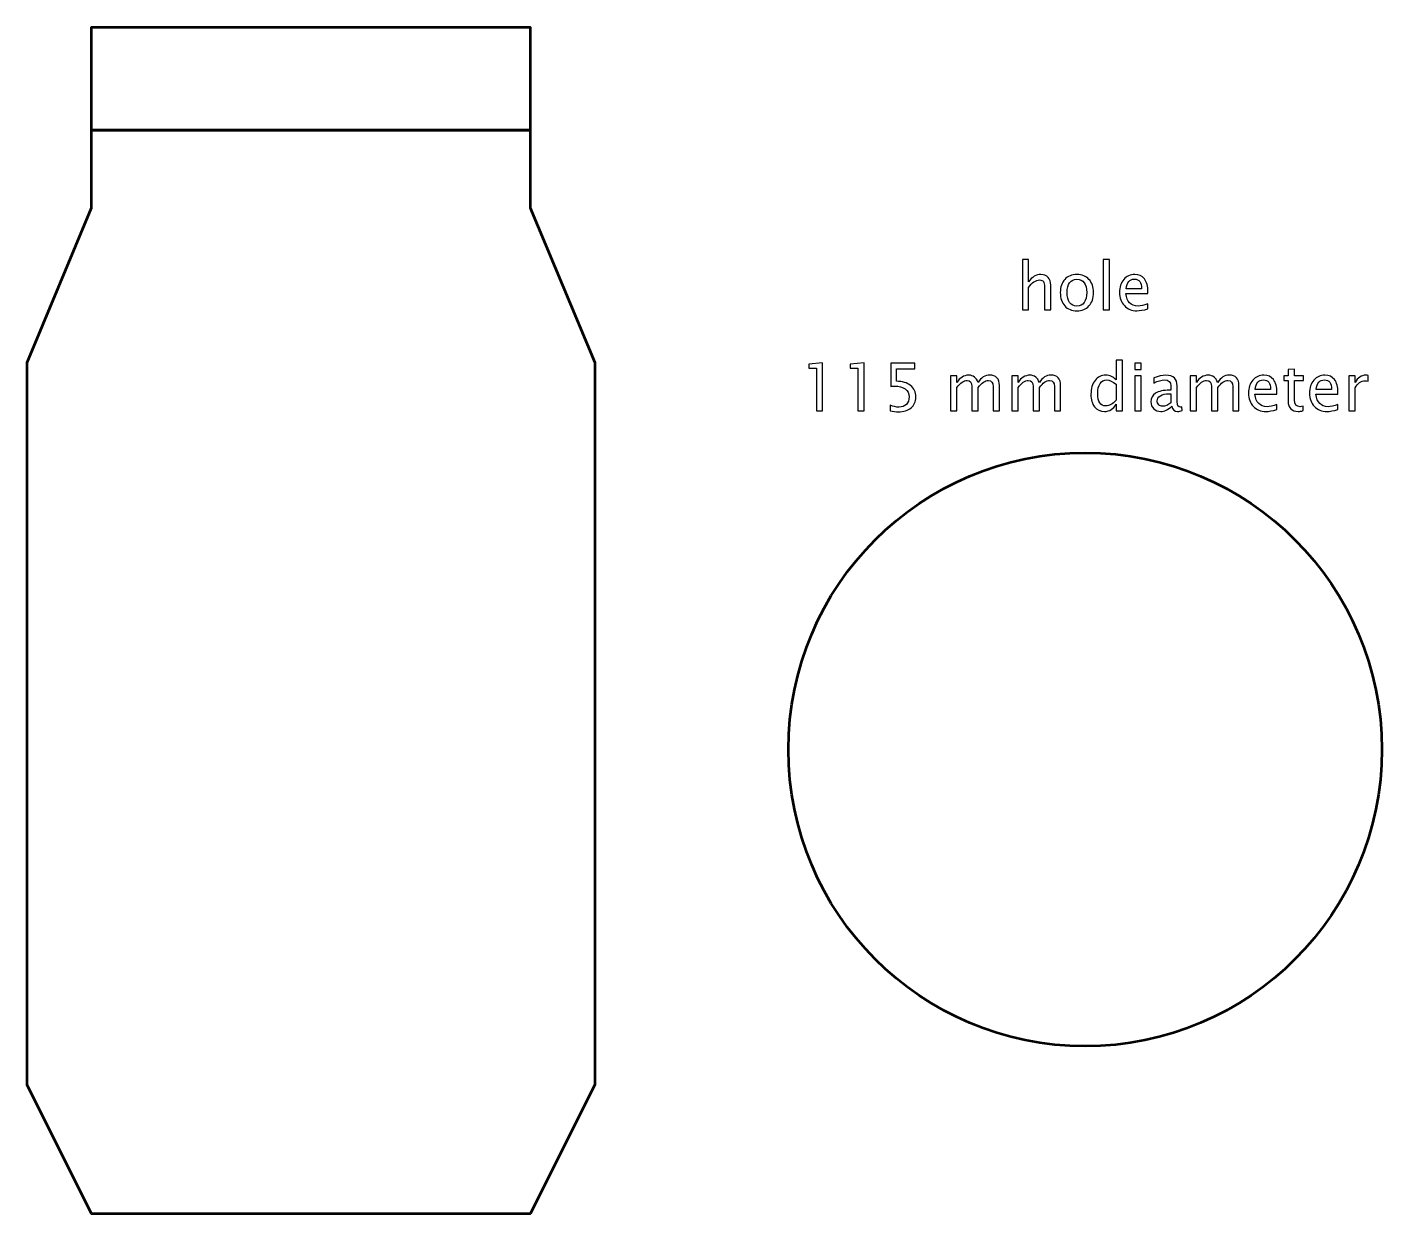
# Model space of a CAD drawing. Header units: centimetres. Extents: x -23.8 to 24.1, y -15 to 28.7.
# Drawn here: x -5.5 to 20.75, y -15 to 8 of the extents above; entities that cross this region are included whole.
import ezdxf

# ---------------------------------------------------------------- set-up
doc = ezdxf.new("R2010")
doc.units = ezdxf.units.CM
doc.header["$MEASUREMENT"] = 0
doc.layers.add('Layer 1', color=7, linetype='Continuous')

msp = doc.modelspace()

# ---------------------------------------------------------------- linework, layer by layer
at = {"layer": 'Layer 1', "lineweight": 53}
msp.add_ellipse((15, -6), major_axis=(0, 5.75), ratio=1, dxfattribs=at)
for points, knots in [([(0, 6), (0, 6), (4.25, 6), (4.25, 6), (4.25, 6), (4.25, 6), (4.25, 8), (4.25, 8), (4.25, 8), (4.25, 8), (0, 8), (0, 8), (0, 8), (0, 8), (-4.25, 8), (-4.25, 8), (-4.25, 8), (-4.25, 8), (-4.25, 6), (-4.25, 6), (-4.25, 6), (-4.25, 6), (0, 6), (0, 6)], [0, 0, 0, 0, 0.14285714, 0.14285714, 0.14285714, 0.14285714, 0.28571429, 0.28571429, 0.28571429, 0.28571429, 0.42857143, 0.42857143, 0.42857143, 0.42857143, 0.57142857, 0.57142857, 0.57142857, 0.57142857, 0.71428571, 0.71428571, 0.71428571, 0.71428571, 1, 1, 1, 1]), ([(0, -15), (0, -15), (4.25, -15), (4.25, -15), (4.25, -15), (4.25, -15), (5.5, -12.5), (5.5, -12.5), (5.5, -12.5), (5.5, -12.5), (5.5, 1.5), (5.5, 1.5), (5.5, 1.5), (5.5, 1.5), (4.25, 4.5), (4.25, 4.5), (4.25, 4.5), (4.25, 4.5), (4.25, 6), (4.25, 6), (4.25, 6), (4.25, 6), (0, 6), (0, 6), (0, 6), (0, 6), (-4.25, 6), (-4.25, 6), (-4.25, 6), (-4.25, 6), (-4.25, 4.5), (-4.25, 4.5), (-4.25, 4.5), (-4.25, 4.5), (-5.5, 1.5), (-5.5, 1.5), (-5.5, 1.5), (-5.5, 1.5), (-5.5, -12.5), (-5.5, -12.5), (-5.5, -12.5), (-5.5, -12.5), (-4.25, -15), (-4.25, -15), (-4.25, -15), (-4.25, -15), (0, -15), (0, -15)], [0, 0, 0, 0, 0.07692308, 0.07692308, 0.07692308, 0.07692308, 0.15384615, 0.15384615, 0.15384615, 0.15384615, 0.23076923, 0.23076923, 0.23076923, 0.23076923, 0.30769231, 0.30769231, 0.30769231, 0.30769231, 0.38461538, 0.38461538, 0.38461538, 0.38461538, 0.46153846, 0.46153846, 0.46153846, 0.46153846, 0.53846154, 0.53846154, 0.53846154, 0.53846154, 0.61538462, 0.61538462, 0.61538462, 0.61538462, 0.69230769, 0.69230769, 0.69230769, 0.69230769, 0.76923077, 0.76923077, 0.76923077, 0.76923077, 0.84615385, 0.84615385, 0.84615385, 0.84615385, 1, 1, 1, 1])]:
    msp.add_open_spline(points, degree=3, knots=knots, dxfattribs=at)
at = {"layer": 'Layer 1'}
for points, knots in [([(13.78366, 2.51803), (13.78366, 2.51803), (13.78366, 3.4972), (13.78366, 3.4972), (13.78366, 3.4972), (13.78366, 3.4972), (13.90558, 3.4972), (13.90558, 3.4972), (13.90558, 3.4972), (13.90558, 3.4972), (13.90558, 3.06392), (13.90558, 3.06392), (13.90558, 3.06392), (13.97014, 3.15811), (14.0493, 3.2051), (14.14286, 3.2051), (14.14286, 3.2051), (14.2017, 3.2051), (14.24848, 3.18669), (14.28298, 3.14964), (14.28298, 3.14964), (14.31748, 3.11281), (14.33484, 3.06307), (14.33484, 3.00084), (14.33484, 3.00084), (14.33484, 3.00084), (14.33484, 2.51803), (14.33484, 2.51803), (14.33484, 2.51803), (14.33484, 2.51803), (14.21292, 2.51803), (14.21292, 2.51803), (14.21292, 2.51803), (14.21292, 2.51803), (14.21292, 2.96105), (14.21292, 2.96105), (14.21292, 2.96105), (14.21292, 3.011), (14.20551, 3.04656), (14.19091, 3.06773), (14.19091, 3.06773), (14.17609, 3.08911), (14.15175, 3.09969), (14.11767, 3.09969), (14.11767, 3.09969), (14.04274, 3.09969), (13.97204, 3.0508), (13.90558, 2.95301), (13.90558, 2.95301), (13.90558, 2.95301), (13.90558, 2.51803), (13.90558, 2.51803), (13.90558, 2.51803), (13.90558, 2.51803), (13.78366, 2.51803), (13.78366, 2.51803)], [0, 0, 0, 0, 0.06666667, 0.06666667, 0.06666667, 0.06666667, 0.13333333, 0.13333333, 0.13333333, 0.13333333, 0.2, 0.2, 0.2, 0.2, 0.26666667, 0.26666667, 0.26666667, 0.26666667, 0.33333333, 0.33333333, 0.33333333, 0.33333333, 0.4, 0.4, 0.4, 0.4, 0.46666667, 0.46666667, 0.46666667, 0.46666667, 0.53333333, 0.53333333, 0.53333333, 0.53333333, 0.6, 0.6, 0.6, 0.6, 0.66666667, 0.66666667, 0.66666667, 0.66666667, 0.73333333, 0.73333333, 0.73333333, 0.73333333, 0.8, 0.8, 0.8, 0.8, 0.86666667, 0.86666667, 0.86666667, 0.86666667, 1, 1, 1, 1]), ([(15.35211, 2.51803), (15.35211, 2.51803), (15.35211, 3.4972), (15.35211, 3.4972), (15.35211, 3.4972), (15.35211, 3.4972), (15.47403, 3.4972), (15.47403, 3.4972), (15.47403, 3.4972), (15.47403, 3.4972), (15.47403, 2.51803), (15.47403, 2.51803), (15.47403, 2.51803), (15.47403, 2.51803), (15.35211, 2.51803), (15.35211, 2.51803)], [0, 0, 0, 0, 0.2, 0.2, 0.2, 0.2, 0.4, 0.4, 0.4, 0.4, 0.6, 0.6, 0.6, 0.6, 1, 1, 1, 1]), ([(14.83988, 2.50279), (14.74103, 2.50279), (14.66272, 2.53433), (14.60514, 2.59741), (14.60514, 2.59741), (14.54736, 2.66048), (14.51857, 2.74621), (14.51857, 2.85437), (14.51857, 2.85437), (14.51857, 2.96232), (14.54736, 3.04783), (14.60514, 3.1107), (14.60514, 3.1107), (14.66272, 3.17356), (14.74103, 3.2051), (14.83988, 3.2051), (14.83988, 3.2051), (14.93873, 3.2051), (15.01705, 3.17356), (15.07462, 3.1107), (15.07462, 3.1107), (15.1324, 3.04783), (15.16119, 2.96232), (15.16119, 2.85437), (15.16119, 2.85437), (15.16119, 2.74621), (15.1324, 2.66048), (15.07462, 2.59741), (15.07462, 2.59741), (15.01705, 2.53433), (14.93873, 2.50279), (14.83988, 2.50279)], [0, 0, 0, 0, 0.11111111, 0.11111111, 0.11111111, 0.11111111, 0.22222222, 0.22222222, 0.22222222, 0.22222222, 0.33333333, 0.33333333, 0.33333333, 0.33333333, 0.44444444, 0.44444444, 0.44444444, 0.44444444, 0.55555556, 0.55555556, 0.55555556, 0.55555556, 0.66666667, 0.66666667, 0.66666667, 0.66666667, 0.77777778, 0.77777778, 0.77777778, 0.77777778, 1, 1, 1, 1]), ([(16.21317, 2.53962), (16.13126, 2.51507), (16.06119, 2.50279), (16.00277, 2.50279), (16.00277, 2.50279), (15.90308, 2.50279), (15.82201, 2.53581), (15.75957, 2.60164), (15.75957, 2.60164), (15.69713, 2.66747), (15.6658, 2.75277), (15.6658, 2.85776), (15.6658, 2.85776), (15.6658, 2.95957), (15.69332, 3.04318), (15.74856, 3.10858), (15.74856, 3.10858), (15.80381, 3.17377), (15.8745, 3.20637), (15.96065, 3.20637), (15.96065, 3.20637), (16.04214, 3.20637), (16.10522, 3.17737), (16.14967, 3.11938), (16.14967, 3.11938), (16.19412, 3.06138), (16.21635, 2.97925), (16.21635, 2.87278), (16.21635, 2.87278), (16.21635, 2.87278), (16.21571, 2.83553), (16.21571, 2.83553), (16.21571, 2.83553), (16.21571, 2.83553), (15.79026, 2.83553), (15.79026, 2.83553), (15.79026, 2.83553), (15.80804, 2.67466), (15.88657, 2.59423), (16.02563, 2.59423), (16.02563, 2.59423), (16.07665, 2.59423), (16.13909, 2.60862), (16.21317, 2.63741), (16.21317, 2.63741), (16.21317, 2.63741), (16.21317, 2.53962), (16.21317, 2.53962)], [0, 0, 0, 0, 0.07692308, 0.07692308, 0.07692308, 0.07692308, 0.15384615, 0.15384615, 0.15384615, 0.15384615, 0.23076923, 0.23076923, 0.23076923, 0.23076923, 0.30769231, 0.30769231, 0.30769231, 0.30769231, 0.38461538, 0.38461538, 0.38461538, 0.38461538, 0.46153846, 0.46153846, 0.46153846, 0.46153846, 0.53846154, 0.53846154, 0.53846154, 0.53846154, 0.61538462, 0.61538462, 0.61538462, 0.61538462, 0.69230769, 0.69230769, 0.69230769, 0.69230769, 0.76923077, 0.76923077, 0.76923077, 0.76923077, 0.84615385, 0.84615385, 0.84615385, 0.84615385, 1, 1, 1, 1]), ([(14.83967, 2.59423), (14.89999, 2.59423), (14.94698, 2.61688), (14.98043, 2.66239), (14.98043, 2.66239), (15.01366, 2.70768), (15.03038, 2.77182), (15.03038, 2.85437), (15.03038, 2.85437), (15.03038, 2.93671), (15.01366, 3.00063), (14.98043, 3.04593), (14.98043, 3.04593), (14.94698, 3.09101), (14.89999, 3.11366), (14.83967, 3.11366), (14.83967, 3.11366), (14.77913, 3.11366), (14.73214, 3.09101), (14.69912, 3.04593), (14.69912, 3.04593), (14.66589, 3.00063), (14.64938, 2.93671), (14.64938, 2.85437), (14.64938, 2.85437), (14.64938, 2.77182), (14.66589, 2.70768), (14.69912, 2.66239), (14.69912, 2.66239), (14.73214, 2.61688), (14.77913, 2.59423), (14.83967, 2.59423)], [0, 0, 0, 0, 0.11111111, 0.11111111, 0.11111111, 0.11111111, 0.22222222, 0.22222222, 0.22222222, 0.22222222, 0.33333333, 0.33333333, 0.33333333, 0.33333333, 0.44444444, 0.44444444, 0.44444444, 0.44444444, 0.55555556, 0.55555556, 0.55555556, 0.55555556, 0.66666667, 0.66666667, 0.66666667, 0.66666667, 0.77777778, 0.77777778, 0.77777778, 0.77777778, 1, 1, 1, 1]), ([(15.79661, 2.92697), (15.79661, 2.92697), (16.09379, 2.92697), (16.09379, 2.92697), (16.09379, 2.92697), (16.09379, 3.05228), (16.04701, 3.11493), (15.95367, 3.11493), (15.95367, 3.11493), (15.85969, 3.11493), (15.80741, 3.05228), (15.79661, 2.92697)], [0, 0, 0, 0, 0.25, 0.25, 0.25, 0.25, 0.5, 0.5, 0.5, 0.5, 1, 1, 1, 1]), ([(9.79237, 0.56646), (9.79237, 0.56646), (9.79237, 1.39323), (9.79237, 1.39323), (9.79237, 1.39323), (9.79237, 1.39323), (9.64632, 1.39323), (9.64632, 1.39323), (9.64632, 1.39323), (9.64632, 1.39323), (9.64632, 1.46943), (9.64632, 1.46943), (9.64632, 1.46943), (9.64632, 1.46943), (9.91429, 1.49229), (9.91429, 1.49229), (9.91429, 1.49229), (9.91429, 1.49229), (9.91429, 0.56646), (9.91429, 0.56646), (9.91429, 0.56646), (9.91429, 0.56646), (9.79237, 0.56646), (9.79237, 0.56646)], [0, 0, 0, 0, 0.14285714, 0.14285714, 0.14285714, 0.14285714, 0.28571429, 0.28571429, 0.28571429, 0.28571429, 0.42857143, 0.42857143, 0.42857143, 0.42857143, 0.57142857, 0.57142857, 0.57142857, 0.57142857, 0.71428571, 0.71428571, 0.71428571, 0.71428571, 1, 1, 1, 1]), ([(10.59543, 0.56646), (10.59543, 0.56646), (10.59543, 1.39323), (10.59543, 1.39323), (10.59543, 1.39323), (10.59543, 1.39323), (10.44938, 1.39323), (10.44938, 1.39323), (10.44938, 1.39323), (10.44938, 1.39323), (10.44938, 1.46943), (10.44938, 1.46943), (10.44938, 1.46943), (10.44938, 1.46943), (10.71735, 1.49229), (10.71735, 1.49229), (10.71735, 1.49229), (10.71735, 1.49229), (10.71735, 0.56646), (10.71735, 0.56646), (10.71735, 0.56646), (10.71735, 0.56646), (10.59543, 0.56646), (10.59543, 0.56646)], [0, 0, 0, 0, 0.14285714, 0.14285714, 0.14285714, 0.14285714, 0.28571429, 0.28571429, 0.28571429, 0.28571429, 0.42857143, 0.42857143, 0.42857143, 0.42857143, 0.57142857, 0.57142857, 0.57142857, 0.57142857, 0.71428571, 0.71428571, 0.71428571, 0.71428571, 1, 1, 1, 1]), ([(11.22069, 0.56265), (11.22069, 0.56265), (11.22069, 0.67187), (11.22069, 0.67187), (11.22069, 0.67187), (11.28144, 0.64732), (11.33901, 0.63504), (11.39405, 0.63504), (11.39405, 0.63504), (11.45416, 0.63504), (11.50157, 0.65282), (11.53607, 0.68838), (11.53607, 0.68838), (11.57058, 0.72394), (11.58772, 0.77284), (11.58772, 0.83507), (11.58772, 0.83507), (11.58772, 0.90195), (11.56338, 0.95318), (11.5147, 0.98852), (11.5147, 0.98852), (11.46601, 1.02387), (11.39553, 1.04144), (11.30345, 1.04144), (11.30345, 1.04144), (11.28207, 1.04144), (11.25943, 1.03996), (11.23593, 1.037), (11.23593, 1.037), (11.23593, 1.037), (11.23593, 1.48467), (11.23593, 1.48467), (11.23593, 1.48467), (11.23593, 1.48467), (11.70075, 1.48467), (11.70075, 1.48467), (11.70075, 1.48467), (11.70075, 1.48467), (11.70075, 1.37799), (11.70075, 1.37799), (11.70075, 1.37799), (11.70075, 1.37799), (11.34261, 1.37799), (11.34261, 1.37799), (11.34261, 1.37799), (11.34261, 1.37799), (11.34261, 1.13542), (11.34261, 1.13542), (11.34261, 1.13542), (11.46072, 1.13542), (11.5528, 1.10833), (11.61905, 1.05414), (11.61905, 1.05414), (11.6853, 1.00017), (11.71853, 0.92524), (11.71853, 0.82935), (11.71853, 0.82935), (11.71853, 0.74003), (11.68847, 0.67018), (11.62836, 0.61959), (11.62836, 0.61959), (11.56825, 0.569), (11.48527, 0.5436), (11.37944, 0.5436), (11.37944, 0.5436), (11.33224, 0.5436), (11.27932, 0.54995), (11.22069, 0.56265)], [0, 0, 0, 0, 0.05555556, 0.05555556, 0.05555556, 0.05555556, 0.11111111, 0.11111111, 0.11111111, 0.11111111, 0.16666667, 0.16666667, 0.16666667, 0.16666667, 0.22222222, 0.22222222, 0.22222222, 0.22222222, 0.27777778, 0.27777778, 0.27777778, 0.27777778, 0.33333333, 0.33333333, 0.33333333, 0.33333333, 0.38888889, 0.38888889, 0.38888889, 0.38888889, 0.44444444, 0.44444444, 0.44444444, 0.44444444, 0.5, 0.5, 0.5, 0.5, 0.55555556, 0.55555556, 0.55555556, 0.55555556, 0.61111111, 0.61111111, 0.61111111, 0.61111111, 0.66666667, 0.66666667, 0.66666667, 0.66666667, 0.72222222, 0.72222222, 0.72222222, 0.72222222, 0.77777778, 0.77777778, 0.77777778, 0.77777778, 0.83333333, 0.83333333, 0.83333333, 0.83333333, 0.88888889, 0.88888889, 0.88888889, 0.88888889, 1, 1, 1, 1]), ([(15.5988, 0.56646), (15.5988, 0.56646), (15.5988, 0.69283), (15.5988, 0.69283), (15.5988, 0.69283), (15.54906, 0.59842), (15.47413, 0.55122), (15.37401, 0.55122), (15.37401, 0.55122), (15.29273, 0.55122), (15.22881, 0.58064), (15.18224, 0.6397), (15.18224, 0.6397), (15.13567, 0.69875), (15.11239, 0.7794), (15.11239, 0.88163), (15.11239, 0.88163), (15.11239, 0.99339), (15.13885, 1.08335), (15.19155, 1.15151), (15.19155, 1.15151), (15.24447, 1.21945), (15.3139, 1.25353), (15.40005, 1.25353), (15.40005, 1.25353), (15.47984, 1.25353), (15.54631, 1.22305), (15.5988, 1.16188), (15.5988, 1.16188), (15.5988, 1.16188), (15.5988, 1.54563), (15.5988, 1.54563), (15.5988, 1.54563), (15.5988, 1.54563), (15.72072, 1.54563), (15.72072, 1.54563), (15.72072, 1.54563), (15.72072, 1.54563), (15.72072, 0.56646), (15.72072, 0.56646), (15.72072, 0.56646), (15.72072, 0.56646), (15.5988, 0.56646), (15.5988, 0.56646)], [0, 0, 0, 0, 0.08333333, 0.08333333, 0.08333333, 0.08333333, 0.16666667, 0.16666667, 0.16666667, 0.16666667, 0.25, 0.25, 0.25, 0.25, 0.33333333, 0.33333333, 0.33333333, 0.33333333, 0.41666667, 0.41666667, 0.41666667, 0.41666667, 0.5, 0.5, 0.5, 0.5, 0.58333333, 0.58333333, 0.58333333, 0.58333333, 0.66666667, 0.66666667, 0.66666667, 0.66666667, 0.75, 0.75, 0.75, 0.75, 0.83333333, 0.83333333, 0.83333333, 0.83333333, 1, 1, 1, 1]), ([(15.96498, 1.36275), (15.96498, 1.36275), (15.96498, 1.48467), (15.96498, 1.48467), (15.96498, 1.48467), (15.96498, 1.48467), (16.0869, 1.48467), (16.0869, 1.48467), (16.0869, 1.48467), (16.0869, 1.48467), (16.0869, 1.36275), (16.0869, 1.36275), (16.0869, 1.36275), (16.0869, 1.36275), (15.96498, 1.36275), (15.96498, 1.36275)], [0, 0, 0, 0, 0.2, 0.2, 0.2, 0.2, 0.4, 0.4, 0.4, 0.4, 0.6, 0.6, 0.6, 0.6, 1, 1, 1, 1]), ([(19.22761, 0.56667), (19.18993, 0.5563), (19.15713, 0.55122), (19.1294, 0.55122), (19.1294, 0.55122), (19.06717, 0.55122), (19.0187, 0.569), (18.98398, 0.60456), (18.98398, 0.60456), (18.94906, 0.64012), (18.9317, 0.68944), (18.9317, 0.75273), (18.9317, 0.75273), (18.9317, 0.75273), (18.9317, 1.14812), (18.9317, 1.14812), (18.9317, 1.14812), (18.9317, 1.14812), (18.84746, 1.14812), (18.84746, 1.14812), (18.84746, 1.14812), (18.84746, 1.14812), (18.84746, 1.23956), (18.84746, 1.23956), (18.84746, 1.23956), (18.84746, 1.23956), (18.9317, 1.23956), (18.9317, 1.23956), (18.9317, 1.23956), (18.9317, 1.23956), (18.9317, 1.36127), (18.9317, 1.36127), (18.9317, 1.36127), (18.9317, 1.36127), (19.05362, 1.37291), (19.05362, 1.37291), (19.05362, 1.37291), (19.05362, 1.37291), (19.05362, 1.23956), (19.05362, 1.23956), (19.05362, 1.23956), (19.05362, 1.23956), (19.23015, 1.23956), (19.23015, 1.23956), (19.23015, 1.23956), (19.23015, 1.23956), (19.23015, 1.14812), (19.23015, 1.14812), (19.23015, 1.14812), (19.23015, 1.14812), (19.05362, 1.14812), (19.05362, 1.14812), (19.05362, 1.14812), (19.05362, 1.14812), (19.05362, 0.77474), (19.05362, 0.77474), (19.05362, 0.77474), (19.05362, 0.68669), (19.09193, 0.64266), (19.16834, 0.64266), (19.16834, 0.64266), (19.18464, 0.64266), (19.20433, 0.64541), (19.22761, 0.6507), (19.22761, 0.6507), (19.22761, 0.6507), (19.22761, 0.56667), (19.22761, 0.56667)], [0, 0, 0, 0, 0.05555556, 0.05555556, 0.05555556, 0.05555556, 0.11111111, 0.11111111, 0.11111111, 0.11111111, 0.16666667, 0.16666667, 0.16666667, 0.16666667, 0.22222222, 0.22222222, 0.22222222, 0.22222222, 0.27777778, 0.27777778, 0.27777778, 0.27777778, 0.33333333, 0.33333333, 0.33333333, 0.33333333, 0.38888889, 0.38888889, 0.38888889, 0.38888889, 0.44444444, 0.44444444, 0.44444444, 0.44444444, 0.5, 0.5, 0.5, 0.5, 0.55555556, 0.55555556, 0.55555556, 0.55555556, 0.61111111, 0.61111111, 0.61111111, 0.61111111, 0.66666667, 0.66666667, 0.66666667, 0.66666667, 0.72222222, 0.72222222, 0.72222222, 0.72222222, 0.77777778, 0.77777778, 0.77777778, 0.77777778, 0.83333333, 0.83333333, 0.83333333, 0.83333333, 0.88888889, 0.88888889, 0.88888889, 0.88888889, 1, 1, 1, 1]), ([(12.39247, 0.56646), (12.39247, 0.56646), (12.39247, 1.23956), (12.39247, 1.23956), (12.39247, 1.23956), (12.39247, 1.23956), (12.51439, 1.23956), (12.51439, 1.23956), (12.51439, 1.23956), (12.51439, 1.23956), (12.51439, 1.11235), (12.51439, 1.11235), (12.51439, 1.11235), (12.57387, 1.20654), (12.65007, 1.25353), (12.74341, 1.25353), (12.74341, 1.25353), (12.83337, 1.25353), (12.89454, 1.20654), (12.92714, 1.11235), (12.92714, 1.11235), (12.98493, 1.20739), (13.06028, 1.2548), (13.15278, 1.2548), (13.15278, 1.2548), (13.21183, 1.2548), (13.25776, 1.23744), (13.29057, 1.20252), (13.29057, 1.20252), (13.32338, 1.16759), (13.33989, 1.1187), (13.33989, 1.05583), (13.33989, 1.05583), (13.33989, 1.05583), (13.33989, 0.56646), (13.33989, 0.56646), (13.33989, 0.56646), (13.33989, 0.56646), (13.21797, 0.56646), (13.21797, 0.56646), (13.21797, 0.56646), (13.21797, 0.56646), (13.21797, 1.03573), (13.21797, 1.03573), (13.21797, 1.03573), (13.21797, 1.11235), (13.18749, 1.15066), (13.12653, 1.15066), (13.12653, 1.15066), (13.06324, 1.15066), (12.99678, 1.106), (12.92714, 1.01646), (12.92714, 1.01646), (12.92714, 1.01646), (12.92714, 0.56646), (12.92714, 0.56646), (12.92714, 0.56646), (12.92714, 0.56646), (12.80522, 0.56646), (12.80522, 0.56646), (12.80522, 0.56646), (12.80522, 0.56646), (12.80522, 1.03615), (12.80522, 1.03615), (12.80522, 1.03615), (12.80522, 1.11341), (12.77432, 1.15193), (12.7123, 1.15193), (12.7123, 1.15193), (12.6507, 1.15193), (12.58466, 1.10706), (12.51439, 1.0171), (12.51439, 1.0171), (12.51439, 1.0171), (12.51439, 0.56646), (12.51439, 0.56646), (12.51439, 0.56646), (12.51439, 0.56646), (12.39247, 0.56646), (12.39247, 0.56646)], [0, 0, 0, 0, 0.04761905, 0.04761905, 0.04761905, 0.04761905, 0.0952381, 0.0952381, 0.0952381, 0.0952381, 0.14285714, 0.14285714, 0.14285714, 0.14285714, 0.19047619, 0.19047619, 0.19047619, 0.19047619, 0.23809524, 0.23809524, 0.23809524, 0.23809524, 0.28571429, 0.28571429, 0.28571429, 0.28571429, 0.33333333, 0.33333333, 0.33333333, 0.33333333, 0.38095238, 0.38095238, 0.38095238, 0.38095238, 0.42857143, 0.42857143, 0.42857143, 0.42857143, 0.47619048, 0.47619048, 0.47619048, 0.47619048, 0.52380952, 0.52380952, 0.52380952, 0.52380952, 0.57142857, 0.57142857, 0.57142857, 0.57142857, 0.61904762, 0.61904762, 0.61904762, 0.61904762, 0.66666667, 0.66666667, 0.66666667, 0.66666667, 0.71428571, 0.71428571, 0.71428571, 0.71428571, 0.76190476, 0.76190476, 0.76190476, 0.76190476, 0.80952381, 0.80952381, 0.80952381, 0.80952381, 0.85714286, 0.85714286, 0.85714286, 0.85714286, 0.9047619, 0.9047619, 0.9047619, 0.9047619, 1, 1, 1, 1]), ([(13.57823, 0.56646), (13.57823, 0.56646), (13.57823, 1.23956), (13.57823, 1.23956), (13.57823, 1.23956), (13.57823, 1.23956), (13.70015, 1.23956), (13.70015, 1.23956), (13.70015, 1.23956), (13.70015, 1.23956), (13.70015, 1.11235), (13.70015, 1.11235), (13.70015, 1.11235), (13.75963, 1.20654), (13.83583, 1.25353), (13.92917, 1.25353), (13.92917, 1.25353), (14.01913, 1.25353), (14.0803, 1.20654), (14.1129, 1.11235), (14.1129, 1.11235), (14.17069, 1.20739), (14.24604, 1.2548), (14.33854, 1.2548), (14.33854, 1.2548), (14.39759, 1.2548), (14.44352, 1.23744), (14.47633, 1.20252), (14.47633, 1.20252), (14.50914, 1.16759), (14.52565, 1.1187), (14.52565, 1.05583), (14.52565, 1.05583), (14.52565, 1.05583), (14.52565, 0.56646), (14.52565, 0.56646), (14.52565, 0.56646), (14.52565, 0.56646), (14.40373, 0.56646), (14.40373, 0.56646), (14.40373, 0.56646), (14.40373, 0.56646), (14.40373, 1.03573), (14.40373, 1.03573), (14.40373, 1.03573), (14.40373, 1.11235), (14.37325, 1.15066), (14.31229, 1.15066), (14.31229, 1.15066), (14.249, 1.15066), (14.18254, 1.106), (14.1129, 1.01646), (14.1129, 1.01646), (14.1129, 1.01646), (14.1129, 0.56646), (14.1129, 0.56646), (14.1129, 0.56646), (14.1129, 0.56646), (13.99098, 0.56646), (13.99098, 0.56646), (13.99098, 0.56646), (13.99098, 0.56646), (13.99098, 1.03615), (13.99098, 1.03615), (13.99098, 1.03615), (13.99098, 1.11341), (13.96008, 1.15193), (13.89806, 1.15193), (13.89806, 1.15193), (13.83646, 1.15193), (13.77042, 1.10706), (13.70015, 1.0171), (13.70015, 1.0171), (13.70015, 1.0171), (13.70015, 0.56646), (13.70015, 0.56646), (13.70015, 0.56646), (13.70015, 0.56646), (13.57823, 0.56646), (13.57823, 0.56646)], [0, 0, 0, 0, 0.04761905, 0.04761905, 0.04761905, 0.04761905, 0.0952381, 0.0952381, 0.0952381, 0.0952381, 0.14285714, 0.14285714, 0.14285714, 0.14285714, 0.19047619, 0.19047619, 0.19047619, 0.19047619, 0.23809524, 0.23809524, 0.23809524, 0.23809524, 0.28571429, 0.28571429, 0.28571429, 0.28571429, 0.33333333, 0.33333333, 0.33333333, 0.33333333, 0.38095238, 0.38095238, 0.38095238, 0.38095238, 0.42857143, 0.42857143, 0.42857143, 0.42857143, 0.47619048, 0.47619048, 0.47619048, 0.47619048, 0.52380952, 0.52380952, 0.52380952, 0.52380952, 0.57142857, 0.57142857, 0.57142857, 0.57142857, 0.61904762, 0.61904762, 0.61904762, 0.61904762, 0.66666667, 0.66666667, 0.66666667, 0.66666667, 0.71428571, 0.71428571, 0.71428571, 0.71428571, 0.76190476, 0.76190476, 0.76190476, 0.76190476, 0.80952381, 0.80952381, 0.80952381, 0.80952381, 0.85714286, 0.85714286, 0.85714286, 0.85714286, 0.9047619, 0.9047619, 0.9047619, 0.9047619, 1, 1, 1, 1]), ([(15.5988, 1.07848), (15.53551, 1.13415), (15.47561, 1.16209), (15.41888, 1.16209), (15.41888, 1.16209), (15.363, 1.16209), (15.31982, 1.13881), (15.28913, 1.09203), (15.28913, 1.09203), (15.25844, 1.04546), (15.2432, 0.97942), (15.2432, 0.89391), (15.2432, 0.89391), (15.2432, 0.73664), (15.29527, 0.6579), (15.39962, 0.6579), (15.39962, 0.6579), (15.46736, 0.6579), (15.53382, 0.69494), (15.5988, 0.76881), (15.5988, 0.76881), (15.5988, 0.76881), (15.5988, 1.07848), (15.5988, 1.07848)], [0, 0, 0, 0, 0.14285714, 0.14285714, 0.14285714, 0.14285714, 0.28571429, 0.28571429, 0.28571429, 0.28571429, 0.42857143, 0.42857143, 0.42857143, 0.42857143, 0.57142857, 0.57142857, 0.57142857, 0.57142857, 0.71428571, 0.71428571, 0.71428571, 0.71428571, 1, 1, 1, 1]), ([(15.96498, 0.56646), (15.96498, 0.56646), (15.96498, 1.23956), (15.96498, 1.23956), (15.96498, 1.23956), (15.96498, 1.23956), (16.0869, 1.23956), (16.0869, 1.23956), (16.0869, 1.23956), (16.0869, 1.23956), (16.0869, 0.56646), (16.0869, 0.56646), (16.0869, 0.56646), (16.0869, 0.56646), (15.96498, 0.56646), (15.96498, 0.56646)], [0, 0, 0, 0, 0.2, 0.2, 0.2, 0.2, 0.4, 0.4, 0.4, 0.4, 0.6, 0.6, 0.6, 0.6, 1, 1, 1, 1]), ([(16.67893, 0.65219), (16.6057, 0.58488), (16.53521, 0.55122), (16.46748, 0.55122), (16.46748, 0.55122), (16.41181, 0.55122), (16.36545, 0.56858), (16.32884, 0.6035), (16.32884, 0.6035), (16.29201, 0.63843), (16.27359, 0.68245), (16.27359, 0.73558), (16.27359, 0.73558), (16.27359, 0.80903), (16.30449, 0.86555), (16.3663, 0.90492), (16.3663, 0.90492), (16.42811, 0.94429), (16.5168, 0.96397), (16.63237, 0.96397), (16.63237, 0.96397), (16.63237, 0.96397), (16.66094, 0.96397), (16.66094, 0.96397), (16.66094, 0.96397), (16.66094, 0.96397), (16.66094, 1.04504), (16.66094, 1.04504), (16.66094, 1.04504), (16.66094, 1.12314), (16.6203, 1.16209), (16.53881, 1.16209), (16.53881, 1.16209), (16.47573, 1.16209), (16.40673, 1.14219), (16.33201, 1.1024), (16.33201, 1.1024), (16.33201, 1.1024), (16.33201, 1.20273), (16.33201, 1.20273), (16.33201, 1.20273), (16.41414, 1.2366), (16.49161, 1.25353), (16.56421, 1.25353), (16.56421, 1.25353), (16.63893, 1.25353), (16.69417, 1.2366), (16.72952, 1.20252), (16.72952, 1.20252), (16.76508, 1.16844), (16.78286, 1.11595), (16.78286, 1.04504), (16.78286, 1.04504), (16.78286, 1.04504), (16.78286, 0.74087), (16.78286, 0.74087), (16.78286, 0.74087), (16.78286, 0.67124), (16.80424, 0.63631), (16.84721, 0.63631), (16.84721, 0.63631), (16.8525, 0.63631), (16.86033, 0.63716), (16.8707, 0.63885), (16.8707, 0.63885), (16.8707, 0.63885), (16.87938, 0.57112), (16.87938, 0.57112), (16.87938, 0.57112), (16.85165, 0.55778), (16.82117, 0.55122), (16.78773, 0.55122), (16.78773, 0.55122), (16.73079, 0.55122), (16.6946, 0.58488), (16.67893, 0.65219)], [0, 0, 0, 0, 0.05, 0.05, 0.05, 0.05, 0.1, 0.1, 0.1, 0.1, 0.15, 0.15, 0.15, 0.15, 0.2, 0.2, 0.2, 0.2, 0.25, 0.25, 0.25, 0.25, 0.3, 0.3, 0.3, 0.3, 0.35, 0.35, 0.35, 0.35, 0.4, 0.4, 0.4, 0.4, 0.45, 0.45, 0.45, 0.45, 0.5, 0.5, 0.5, 0.5, 0.55, 0.55, 0.55, 0.55, 0.6, 0.6, 0.6, 0.6, 0.65, 0.65, 0.65, 0.65, 0.7, 0.7, 0.7, 0.7, 0.75, 0.75, 0.75, 0.75, 0.8, 0.8, 0.8, 0.8, 0.85, 0.85, 0.85, 0.85, 0.9, 0.9, 0.9, 0.9, 1, 1, 1, 1]), ([(17.03326, 0.56646), (17.03326, 0.56646), (17.03326, 1.23956), (17.03326, 1.23956), (17.03326, 1.23956), (17.03326, 1.23956), (17.15518, 1.23956), (17.15518, 1.23956), (17.15518, 1.23956), (17.15518, 1.23956), (17.15518, 1.11235), (17.15518, 1.11235), (17.15518, 1.11235), (17.21466, 1.20654), (17.29086, 1.25353), (17.3842, 1.25353), (17.3842, 1.25353), (17.47416, 1.25353), (17.53533, 1.20654), (17.56793, 1.11235), (17.56793, 1.11235), (17.62572, 1.20739), (17.70107, 1.2548), (17.79357, 1.2548), (17.79357, 1.2548), (17.85262, 1.2548), (17.89855, 1.23744), (17.93136, 1.20252), (17.93136, 1.20252), (17.96417, 1.16759), (17.98068, 1.1187), (17.98068, 1.05583), (17.98068, 1.05583), (17.98068, 1.05583), (17.98068, 0.56646), (17.98068, 0.56646), (17.98068, 0.56646), (17.98068, 0.56646), (17.85876, 0.56646), (17.85876, 0.56646), (17.85876, 0.56646), (17.85876, 0.56646), (17.85876, 1.03573), (17.85876, 1.03573), (17.85876, 1.03573), (17.85876, 1.11235), (17.82828, 1.15066), (17.76732, 1.15066), (17.76732, 1.15066), (17.70403, 1.15066), (17.63757, 1.106), (17.56793, 1.01646), (17.56793, 1.01646), (17.56793, 1.01646), (17.56793, 0.56646), (17.56793, 0.56646), (17.56793, 0.56646), (17.56793, 0.56646), (17.44601, 0.56646), (17.44601, 0.56646), (17.44601, 0.56646), (17.44601, 0.56646), (17.44601, 1.03615), (17.44601, 1.03615), (17.44601, 1.03615), (17.44601, 1.11341), (17.41511, 1.15193), (17.35309, 1.15193), (17.35309, 1.15193), (17.29149, 1.15193), (17.22545, 1.10706), (17.15518, 1.0171), (17.15518, 1.0171), (17.15518, 1.0171), (17.15518, 0.56646), (17.15518, 0.56646), (17.15518, 0.56646), (17.15518, 0.56646), (17.03326, 0.56646), (17.03326, 0.56646)], [0, 0, 0, 0, 0.04761905, 0.04761905, 0.04761905, 0.04761905, 0.0952381, 0.0952381, 0.0952381, 0.0952381, 0.14285714, 0.14285714, 0.14285714, 0.14285714, 0.19047619, 0.19047619, 0.19047619, 0.19047619, 0.23809524, 0.23809524, 0.23809524, 0.23809524, 0.28571429, 0.28571429, 0.28571429, 0.28571429, 0.33333333, 0.33333333, 0.33333333, 0.33333333, 0.38095238, 0.38095238, 0.38095238, 0.38095238, 0.42857143, 0.42857143, 0.42857143, 0.42857143, 0.47619048, 0.47619048, 0.47619048, 0.47619048, 0.52380952, 0.52380952, 0.52380952, 0.52380952, 0.57142857, 0.57142857, 0.57142857, 0.57142857, 0.61904762, 0.61904762, 0.61904762, 0.61904762, 0.66666667, 0.66666667, 0.66666667, 0.66666667, 0.71428571, 0.71428571, 0.71428571, 0.71428571, 0.76190476, 0.76190476, 0.76190476, 0.76190476, 0.80952381, 0.80952381, 0.80952381, 0.80952381, 0.85714286, 0.85714286, 0.85714286, 0.85714286, 0.9047619, 0.9047619, 0.9047619, 0.9047619, 1, 1, 1, 1]), ([(18.71305, 0.58805), (18.63114, 0.5635), (18.56107, 0.55122), (18.50265, 0.55122), (18.50265, 0.55122), (18.40296, 0.55122), (18.32189, 0.58424), (18.25945, 0.65007), (18.25945, 0.65007), (18.19701, 0.7159), (18.16568, 0.8012), (18.16568, 0.90619), (18.16568, 0.90619), (18.16568, 1.008), (18.1932, 1.09161), (18.24844, 1.15701), (18.24844, 1.15701), (18.30369, 1.2222), (18.37438, 1.2548), (18.46053, 1.2548), (18.46053, 1.2548), (18.54202, 1.2548), (18.6051, 1.2258), (18.64955, 1.16781), (18.64955, 1.16781), (18.694, 1.10981), (18.71623, 1.02768), (18.71623, 0.92121), (18.71623, 0.92121), (18.71623, 0.92121), (18.71559, 0.88396), (18.71559, 0.88396), (18.71559, 0.88396), (18.71559, 0.88396), (18.29014, 0.88396), (18.29014, 0.88396), (18.29014, 0.88396), (18.30792, 0.72309), (18.38645, 0.64266), (18.52551, 0.64266), (18.52551, 0.64266), (18.57653, 0.64266), (18.63897, 0.65705), (18.71305, 0.68584), (18.71305, 0.68584), (18.71305, 0.68584), (18.71305, 0.58805), (18.71305, 0.58805)], [0, 0, 0, 0, 0.07692308, 0.07692308, 0.07692308, 0.07692308, 0.15384615, 0.15384615, 0.15384615, 0.15384615, 0.23076923, 0.23076923, 0.23076923, 0.23076923, 0.30769231, 0.30769231, 0.30769231, 0.30769231, 0.38461538, 0.38461538, 0.38461538, 0.38461538, 0.46153846, 0.46153846, 0.46153846, 0.46153846, 0.53846154, 0.53846154, 0.53846154, 0.53846154, 0.61538462, 0.61538462, 0.61538462, 0.61538462, 0.69230769, 0.69230769, 0.69230769, 0.69230769, 0.76923077, 0.76923077, 0.76923077, 0.76923077, 0.84615385, 0.84615385, 0.84615385, 0.84615385, 1, 1, 1, 1]), ([(18.29649, 0.9754), (18.29649, 0.9754), (18.59367, 0.9754), (18.59367, 0.9754), (18.59367, 0.9754), (18.59367, 1.10071), (18.54689, 1.16336), (18.45355, 1.16336), (18.45355, 1.16336), (18.35957, 1.16336), (18.30729, 1.10071), (18.29649, 0.9754)], [0, 0, 0, 0, 0.25, 0.25, 0.25, 0.25, 0.5, 0.5, 0.5, 0.5, 1, 1, 1, 1]), ([(19.89563, 0.58805), (19.81372, 0.5635), (19.74365, 0.55122), (19.68523, 0.55122), (19.68523, 0.55122), (19.58554, 0.55122), (19.50447, 0.58424), (19.44203, 0.65007), (19.44203, 0.65007), (19.37959, 0.7159), (19.34826, 0.8012), (19.34826, 0.90619), (19.34826, 0.90619), (19.34826, 1.008), (19.37578, 1.09161), (19.43102, 1.15701), (19.43102, 1.15701), (19.48627, 1.2222), (19.55696, 1.2548), (19.64311, 1.2548), (19.64311, 1.2548), (19.7246, 1.2548), (19.78768, 1.2258), (19.83213, 1.16781), (19.83213, 1.16781), (19.87658, 1.10981), (19.89881, 1.02768), (19.89881, 0.92121), (19.89881, 0.92121), (19.89881, 0.92121), (19.89817, 0.88396), (19.89817, 0.88396), (19.89817, 0.88396), (19.89817, 0.88396), (19.47272, 0.88396), (19.47272, 0.88396), (19.47272, 0.88396), (19.4905, 0.72309), (19.56903, 0.64266), (19.70809, 0.64266), (19.70809, 0.64266), (19.75911, 0.64266), (19.82155, 0.65705), (19.89563, 0.68584), (19.89563, 0.68584), (19.89563, 0.68584), (19.89563, 0.58805), (19.89563, 0.58805)], [0, 0, 0, 0, 0.07692308, 0.07692308, 0.07692308, 0.07692308, 0.15384615, 0.15384615, 0.15384615, 0.15384615, 0.23076923, 0.23076923, 0.23076923, 0.23076923, 0.30769231, 0.30769231, 0.30769231, 0.30769231, 0.38461538, 0.38461538, 0.38461538, 0.38461538, 0.46153846, 0.46153846, 0.46153846, 0.46153846, 0.53846154, 0.53846154, 0.53846154, 0.53846154, 0.61538462, 0.61538462, 0.61538462, 0.61538462, 0.69230769, 0.69230769, 0.69230769, 0.69230769, 0.76923077, 0.76923077, 0.76923077, 0.76923077, 0.84615385, 0.84615385, 0.84615385, 0.84615385, 1, 1, 1, 1]), ([(19.47907, 0.9754), (19.47907, 0.9754), (19.77625, 0.9754), (19.77625, 0.9754), (19.77625, 0.9754), (19.77625, 1.10071), (19.72947, 1.16336), (19.63613, 1.16336), (19.63613, 1.16336), (19.54215, 1.16336), (19.48987, 1.10071), (19.47907, 0.9754)], [0, 0, 0, 0, 0.25, 0.25, 0.25, 0.25, 0.5, 0.5, 0.5, 0.5, 1, 1, 1, 1]), ([(20.1092, 0.56646), (20.1092, 0.56646), (20.1092, 1.23956), (20.1092, 1.23956), (20.1092, 1.23956), (20.1092, 1.23956), (20.23112, 1.23956), (20.23112, 1.23956), (20.23112, 1.23956), (20.23112, 1.23956), (20.23112, 1.11235), (20.23112, 1.11235), (20.23112, 1.11235), (20.27959, 1.20654), (20.34987, 1.25353), (20.44215, 1.25353), (20.44215, 1.25353), (20.45464, 1.25353), (20.46776, 1.25247), (20.48131, 1.25036), (20.48131, 1.25036), (20.48131, 1.25036), (20.48131, 1.13627), (20.48131, 1.13627), (20.48131, 1.13627), (20.46014, 1.14325), (20.44152, 1.14685), (20.42543, 1.14685), (20.42543, 1.14685), (20.34796, 1.14685), (20.28319, 1.10113), (20.23112, 1.00948), (20.23112, 1.00948), (20.23112, 1.00948), (20.23112, 0.56646), (20.23112, 0.56646), (20.23112, 0.56646), (20.23112, 0.56646), (20.1092, 0.56646), (20.1092, 0.56646)], [0, 0, 0, 0, 0.09090909, 0.09090909, 0.09090909, 0.09090909, 0.18181818, 0.18181818, 0.18181818, 0.18181818, 0.27272727, 0.27272727, 0.27272727, 0.27272727, 0.36363636, 0.36363636, 0.36363636, 0.36363636, 0.45454545, 0.45454545, 0.45454545, 0.45454545, 0.54545455, 0.54545455, 0.54545455, 0.54545455, 0.63636364, 0.63636364, 0.63636364, 0.63636364, 0.72727273, 0.72727273, 0.72727273, 0.72727273, 0.81818182, 0.81818182, 0.81818182, 0.81818182, 1, 1, 1, 1]), ([(16.66094, 0.71865), (16.66094, 0.71865), (16.66094, 0.89158), (16.66094, 0.89158), (16.66094, 0.89158), (16.66094, 0.89158), (16.62178, 0.89285), (16.62178, 0.89285), (16.62178, 0.89285), (16.55405, 0.89285), (16.49944, 0.88036), (16.45774, 0.85539), (16.45774, 0.85539), (16.41625, 0.8302), (16.39551, 0.79697), (16.39551, 0.75548), (16.39551, 0.75548), (16.39551, 0.72648), (16.40588, 0.70193), (16.42641, 0.68182), (16.42641, 0.68182), (16.44716, 0.66171), (16.47235, 0.65155), (16.50219, 0.65155), (16.50219, 0.65155), (16.55299, 0.65155), (16.60591, 0.67399), (16.66094, 0.71865)], [0, 0, 0, 0, 0.125, 0.125, 0.125, 0.125, 0.25, 0.25, 0.25, 0.25, 0.375, 0.375, 0.375, 0.375, 0.5, 0.5, 0.5, 0.5, 0.625, 0.625, 0.625, 0.625, 0.75, 0.75, 0.75, 0.75, 1, 1, 1, 1])]:
    msp.add_open_spline(points, degree=3, knots=knots, dxfattribs=at)

doc.saveas('drawing.dxf')
